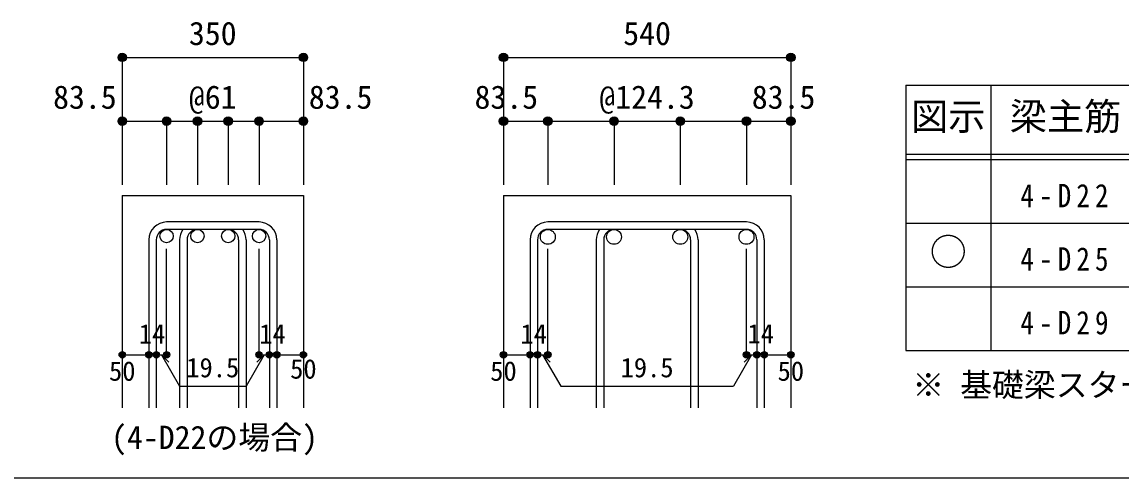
# Model space of a CAD drawing. Units: millimetres at full size, sheet at 1:20; details may follow other scales. Extents: x -3982 to 3969, y -2797 to 2801.
# Drawn here: x -699 to 1370, y 2 to 861 of the extents above; entities that cross this region are included whole.
import ezdxf
from ezdxf.enums import TextEntityAlignment as Align

# ---------------------------------------------------------------- set-up
doc = ezdxf.new("R2010")
doc.units = ezdxf.units.MM
doc.header["$LTSCALE"] = 20
doc.header["$PDMODE"] = 32
doc.header["$PDSIZE"] = 12
for name, color, linetype in [('6-1_躯体線', 2, 'Continuous'), ('6-5_梁主筋', 7, 'Continuous'), ('6-6_S.T.P.', 7, 'Continuous'), ('6-7_文字', 7, 'Continuous'), ('6-D_寸法', 4, 'Continuous'), ('6-E_枠', 7, 'Continuous'), ('F-0_枠', 6, 'Continuous')]:
    doc.layers.add(name, color=color, linetype=linetype)
doc.styles.add('ＭＳ ゴシック', font='')
doc.styles.get('ＭＳ ゴシック').set_extended_font_data('MS Gothic')

msp = doc.modelspace()

# ---------------------------------------------------------------- linework, layer by layer
at = {"layer": '6-1_躯体線'}
for p, q in [((-509.87, 534.12), (-509.87, 134.12)), ((-509.87, 534.12), (-168.87, 534.12)), ((-168.87, 534.12), (-168.87, 134.12)), ((207.79, 534.12), (207.79, 134.12)), ((207.79, 534.12), (748.79, 534.12)), ((748.79, 534.12), (748.79, 134.12))]:
    msp.add_line(p, q, dxfattribs=at)
at = {"layer": '6-5_梁主筋', "color": 3}
for centre, radius in [((-426.37, 457.62), 12.5), ((-368.37, 457.62), 12.5), ((-310.37, 457.62), 12.5), ((-252.37, 457.62), 12.5), ((291.29, 456.12), 14), ((415.96, 456.12), 14), ((540.62, 456.12), 14), ((665.29, 456.12), 14)]:
    msp.add_circle(centre, radius, dxfattribs=at)
at = {"layer": '6-6_S.T.P.'}
for p, q in [((-252.37, 484.12), (-426.37, 484.12)), ((665.29, 484.12), (291.29, 484.12)), ((-252.37, 470.12), (-426.37, 470.12)), ((665.29, 470.12), (291.29, 470.12)), ((-459.87, 450.62), (-459.87, 134.12)), ((-445.87, 450.62), (-445.87, 134.12)), ((-401.87, 450.62), (-401.87, 134.12)), ((-387.87, 450.62), (-387.87, 134.12)), ((-290.87, 450.62), (-290.87, 134.12)), ((-276.87, 450.62), (-276.87, 134.12)), ((-232.87, 450.62), (-232.87, 134.12)), ((-218.87, 450.62), (-218.87, 134.12)), ((257.79, 450.62), (257.79, 134.12)), ((271.79, 450.62), (271.79, 134.12)), ((382.46, 450.62), (382.46, 134.12)), ((396.46, 450.62), (396.46, 134.12)), ((560.12, 450.62), (560.12, 134.12)), ((574.12, 450.62), (574.12, 134.12)), ((684.79, 450.62), (684.79, 134.12)), ((698.79, 450.62), (698.79, 134.12))]:
    msp.add_line(p, q, dxfattribs=at)
for centre, radius, start, end in [((-426.37, 450.62), 33.5, 90, 180), ((-252.37, 450.62), 33.5, 0, 90), ((291.29, 450.62), 33.5, 90, 180), ((665.29, 450.62), 33.5, 0, 90), ((-426.37, 450.62), 19.5, 90, 180), ((-368.37, 450.62), 33.5, 144.40235, 180), ((-368.37, 450.62), 19.5, 90, 180), ((-310.37, 450.62), 19.5, 0, 90), ((-310.37, 450.62), 33.5, 0, 35.59765), ((-252.37, 450.62), 19.5, 0, 90), ((291.29, 450.62), 19.5, 90, 180), ((415.96, 450.62), 33.5, 144.40235, 180), ((415.96, 450.62), 19.5, 90, 180), ((540.62, 450.62), 19.5, 0, 90), ((540.62, 450.62), 33.5, 0, 35.59765), ((665.29, 450.62), 19.5, 0, 90)]:
    msp.add_arc(centre, radius, start, end, dxfattribs=at)
at = {"layer": '6-D_寸法'}
for p, q in [((-509.87, 794.12), (-509.87, 674.12)), ((-509.87, 794.12), (-168.87, 794.12)), ((-168.87, 794.12), (-168.87, 674.12)), ((207.79, 794.12), (207.79, 674.12)), ((207.79, 794.12), (748.79, 794.12)), ((748.79, 794.12), (748.79, 674.12)), ((-509.87, 674.12), (-426.37, 674.12)), ((-509.87, 674.12), (-509.87, 554.12)), ((-426.37, 674.12), (-426.37, 554.12)), ((-426.37, 674.12), (-368.37, 674.12)), ((-368.37, 674.12), (-368.37, 554.12)), ((-368.37, 674.12), (-310.37, 674.12)), ((-310.37, 674.12), (-310.37, 554.12)), ((-310.37, 674.12), (-252.37, 674.12)), ((-252.37, 674.12), (-252.37, 554.12)), ((-252.37, 674.12), (-168.87, 674.12)), ((-168.87, 674.12), (-168.87, 554.12)), ((207.79, 674.12), (291.29, 674.12)), ((207.79, 674.12), (207.79, 554.12)), ((291.29, 674.12), (291.29, 554.12)), ((415.96, 674.12), (415.96, 554.12)), ((540.62, 674.12), (540.62, 554.12)), ((540.62, 674.12), (665.29, 674.12)), ((665.29, 674.12), (665.29, 554.12)), ((665.29, 674.12), (748.79, 674.12)), ((748.79, 674.12), (748.79, 554.12)), ((-426.37, 234.12), (-426.37, 433.45)), ((-252.37, 234.12), (-252.37, 433.45)), ((291.29, 234.12), (291.29, 433.45)), ((665.29, 234.12), (665.29, 433.45)), ((-509.87, 234.12), (-459.87, 234.12)), ((-459.87, 234.12), (-426.37, 234.12)), ((-436.12, 234.12), (-421.98, 219.98)), ((-436.12, 234.12), (-401.9, 174.85)), ((-242.62, 234.12), (-276.84, 174.85)), ((-242.62, 234.12), (-256.76, 219.98)), ((-252.37, 234.12), (-168.87, 234.12)), ((-232.87, 234.12), (-218.87, 234.12)), ((207.79, 234.12), (257.79, 234.12)), ((257.79, 234.12), (291.29, 234.12)), ((281.54, 234.12), (295.68, 219.98)), ((281.54, 234.12), (315.76, 174.85)), ((675.04, 234.12), (640.82, 174.85)), ((675.04, 234.12), (660.9, 219.98)), ((665.29, 234.12), (748.79, 234.12)), ((684.79, 234.12), (698.79, 234.12)), ((-401.9, 174.85), (-276.84, 174.85)), ((315.76, 174.85), (640.82, 174.85))]:
    msp.add_line(p, q, dxfattribs=at)
msp.add_lwpolyline([(291.29, 674.12), (415.96, 674.12), (540.62, 674.12)], dxfattribs=at)
for centre, radius in [((-509.87, 794.12), 8), ((-509.87, 794.12), 7.2), ((-509.87, 794.12), 6.4), ((-509.87, 794.12), 5.6), ((-509.87, 794.12), 4.8), ((-509.87, 794.12), 4), ((-509.87, 794.12), 3.2), ((-509.87, 794.12), 2.4), ((-509.87, 794.12), 1.6), ((-509.87, 794.12), 0.8), ((-168.87, 794.12), 8), ((-168.87, 794.12), 7.2), ((-168.87, 794.12), 6.4), ((-168.87, 794.12), 5.6), ((-168.87, 794.12), 4.8), ((-168.87, 794.12), 4), ((-168.87, 794.12), 3.2), ((-168.87, 794.12), 2.4), ((-168.87, 794.12), 1.6), ((-168.87, 794.12), 0.8), ((207.79, 794.12), 8), ((207.79, 794.12), 7.2), ((207.79, 794.12), 6.4), ((207.79, 794.12), 5.6), ((207.79, 794.12), 4.8), ((207.79, 794.12), 4), ((207.79, 794.12), 3.2), ((207.79, 794.12), 2.4), ((207.79, 794.12), 1.6), ((207.79, 794.12), 0.8), ((748.79, 794.12), 8), ((748.79, 794.12), 7.2), ((748.79, 794.12), 6.4), ((748.79, 794.12), 5.6), ((748.79, 794.12), 4.8), ((748.79, 794.12), 4), ((748.79, 794.12), 3.2), ((748.79, 794.12), 2.4), ((748.79, 794.12), 1.6), ((748.79, 794.12), 0.8), ((-509.87, 674.12), 8), ((-509.87, 674.12), 7.2), ((-509.87, 674.12), 6.4), ((-509.87, 674.12), 5.6), ((-509.87, 674.12), 4.8), ((-509.87, 674.12), 4), ((-509.87, 674.12), 3.2), ((-509.87, 674.12), 2.4), ((-509.87, 674.12), 1.6), ((-509.87, 674.12), 0.8), ((-426.37, 674.12), 8), ((-426.37, 674.12), 7.2), ((-426.37, 674.12), 6.4), ((-426.37, 674.12), 5.6), ((-426.37, 674.12), 4.8), ((-426.37, 674.12), 4), ((-426.37, 674.12), 3.2), ((-426.37, 674.12), 2.4), ((-426.37, 674.12), 1.6), ((-426.37, 674.12), 0.8), ((-368.37, 674.12), 8), ((-368.37, 674.12), 7.2), ((-368.37, 674.12), 6.4), ((-368.37, 674.12), 5.6), ((-368.37, 674.12), 4.8), ((-368.37, 674.12), 4), ((-368.37, 674.12), 3.2), ((-368.37, 674.12), 2.4), ((-368.37, 674.12), 1.6), ((-368.37, 674.12), 0.8), ((-310.37, 674.12), 8), ((-310.37, 674.12), 7.2), ((-310.37, 674.12), 6.4), ((-310.37, 674.12), 5.6), ((-310.37, 674.12), 4.8), ((-310.37, 674.12), 4), ((-310.37, 674.12), 3.2), ((-310.37, 674.12), 2.4), ((-310.37, 674.12), 1.6), ((-310.37, 674.12), 0.8), ((-252.37, 674.12), 8), ((-252.37, 674.12), 7.2), ((-252.37, 674.12), 6.4), ((-252.37, 674.12), 5.6), ((-252.37, 674.12), 4.8), ((-252.37, 674.12), 4), ((-252.37, 674.12), 3.2), ((-252.37, 674.12), 2.4), ((-252.37, 674.12), 1.6), ((-252.37, 674.12), 0.8), ((-168.87, 674.12), 8), ((-168.87, 674.12), 7.2), ((-168.87, 674.12), 6.4), ((-168.87, 674.12), 5.6), ((-168.87, 674.12), 4.8), ((-168.87, 674.12), 4), ((-168.87, 674.12), 3.2), ((-168.87, 674.12), 2.4), ((-168.87, 674.12), 1.6), ((-168.87, 674.12), 0.8), ((207.79, 674.12), 8), ((207.79, 674.12), 7.2), ((207.79, 674.12), 6.4), ((207.79, 674.12), 5.6), ((207.79, 674.12), 4.8), ((207.79, 674.12), 4), ((207.79, 674.12), 3.2), ((207.79, 674.12), 2.4), ((207.79, 674.12), 1.6), ((207.79, 674.12), 0.8), ((291.29, 674.12), 8), ((291.29, 674.12), 7.2), ((291.29, 674.12), 6.4), ((291.29, 674.12), 5.6), ((291.29, 674.12), 4.8), ((291.29, 674.12), 4), ((291.29, 674.12), 3.2), ((291.29, 674.12), 2.4), ((291.29, 674.12), 1.6), ((291.29, 674.12), 0.8), ((415.96, 674.12), 8), ((415.96, 674.12), 7.2), ((415.96, 674.12), 6.4), ((415.96, 674.12), 5.6), ((415.96, 674.12), 4.8), ((415.96, 674.12), 4), ((415.96, 674.12), 3.2), ((415.96, 674.12), 2.4), ((415.96, 674.12), 1.6), ((415.96, 674.12), 0.8), ((540.62, 674.12), 8), ((540.62, 674.12), 7.2), ((540.62, 674.12), 6.4), ((540.62, 674.12), 5.6), ((540.62, 674.12), 4.8), ((540.62, 674.12), 4), ((540.62, 674.12), 3.2), ((540.62, 674.12), 2.4), ((540.62, 674.12), 1.6), ((540.62, 674.12), 0.8), ((665.29, 674.12), 8), ((665.29, 674.12), 7.2), ((665.29, 674.12), 6.4), ((665.29, 674.12), 5.6), ((665.29, 674.12), 4.8), ((665.29, 674.12), 4), ((665.29, 674.12), 3.2), ((665.29, 674.12), 2.4), ((665.29, 674.12), 1.6), ((665.29, 674.12), 0.8), ((748.79, 674.12), 8), ((748.79, 674.12), 7.2), ((748.79, 674.12), 6.4), ((748.79, 674.12), 5.6), ((748.79, 674.12), 4.8), ((748.79, 674.12), 4), ((748.79, 674.12), 3.2), ((748.79, 674.12), 2.4), ((748.79, 674.12), 1.6), ((748.79, 674.12), 0.8), ((-509.87, 234.12), 4), ((-509.87, 234.12), 3.6), ((-509.87, 234.12), 3.2), ((-509.87, 234.12), 2.8), ((-509.87, 234.12), 2.4), ((-509.87, 234.12), 2), ((-509.87, 234.12), 1.6), ((-509.87, 234.12), 1.2), ((-509.87, 234.12), 0.8), ((-509.87, 234.12), 0.4), ((-459.87, 234.12), 4), ((-459.87, 234.12), 3.6), ((-459.87, 234.12), 3.2), ((-459.87, 234.12), 2.8), ((-459.87, 234.12), 2.4), ((-459.87, 234.12), 2), ((-459.87, 234.12), 1.6), ((-459.87, 234.12), 1.2), ((-459.87, 234.12), 0.8), ((-459.87, 234.12), 0.4), ((-445.87, 234.12), 4), ((-445.87, 234.12), 3.6), ((-445.87, 234.12), 3.2), ((-445.87, 234.12), 2.8), ((-445.87, 234.12), 2.4), ((-445.87, 234.12), 2), ((-445.87, 234.12), 1.6), ((-445.87, 234.12), 1.2), ((-445.87, 234.12), 0.8), ((-445.87, 234.12), 0.4), ((-426.37, 234.12), 4), ((-426.37, 234.12), 3.6), ((-426.37, 234.12), 3.2), ((-426.37, 234.12), 2.8), ((-426.37, 234.12), 2.4), ((-426.37, 234.12), 2), ((-426.37, 234.12), 1.6), ((-426.37, 234.12), 1.2), ((-426.37, 234.12), 0.8), ((-426.37, 234.12), 0.4), ((-252.37, 234.12), 4), ((-252.37, 234.12), 3.6), ((-252.37, 234.12), 3.2), ((-252.37, 234.12), 2.8), ((-252.37, 234.12), 2.4), ((-252.37, 234.12), 2), ((-252.37, 234.12), 1.6), ((-252.37, 234.12), 1.2), ((-252.37, 234.12), 0.8), ((-252.37, 234.12), 0.4), ((-232.87, 234.12), 4), ((-232.87, 234.12), 3.6), ((-232.87, 234.12), 3.2), ((-232.87, 234.12), 2.8), ((-232.87, 234.12), 2.4), ((-232.87, 234.12), 2), ((-232.87, 234.12), 1.6), ((-232.87, 234.12), 1.2), ((-232.87, 234.12), 0.8), ((-232.87, 234.12), 0.4), ((-218.87, 234.12), 4), ((-218.87, 234.12), 3.6), ((-218.87, 234.12), 3.2), ((-218.87, 234.12), 2.8), ((-218.87, 234.12), 2.4), ((-218.87, 234.12), 2), ((-218.87, 234.12), 1.6), ((-218.87, 234.12), 1.2), ((-218.87, 234.12), 0.8), ((-218.87, 234.12), 0.4), ((-168.87, 234.12), 4), ((-168.87, 234.12), 3.6), ((-168.87, 234.12), 3.2), ((-168.87, 234.12), 2.8), ((-168.87, 234.12), 2.4), ((-168.87, 234.12), 2), ((-168.87, 234.12), 1.6), ((-168.87, 234.12), 1.2), ((-168.87, 234.12), 0.8), ((-168.87, 234.12), 0.4), ((207.79, 234.12), 4), ((207.79, 234.12), 3.6), ((207.79, 234.12), 3.2), ((207.79, 234.12), 2.8), ((207.79, 234.12), 2.4), ((207.79, 234.12), 2), ((207.79, 234.12), 1.6), ((207.79, 234.12), 1.2), ((207.79, 234.12), 0.8), ((207.79, 234.12), 0.4), ((257.79, 234.12), 4), ((257.79, 234.12), 3.6), ((257.79, 234.12), 3.2), ((257.79, 234.12), 2.8), ((257.79, 234.12), 2.4), ((257.79, 234.12), 2), ((257.79, 234.12), 1.6), ((257.79, 234.12), 1.2), ((257.79, 234.12), 0.8), ((257.79, 234.12), 0.4), ((271.79, 234.12), 4), ((271.79, 234.12), 3.6), ((271.79, 234.12), 3.2), ((271.79, 234.12), 2.8), ((271.79, 234.12), 2.4), ((271.79, 234.12), 2), ((271.79, 234.12), 1.6), ((271.79, 234.12), 1.2), ((271.79, 234.12), 0.8), ((271.79, 234.12), 0.4), ((291.29, 234.12), 4), ((291.29, 234.12), 3.6), ((291.29, 234.12), 3.2), ((291.29, 234.12), 2.8), ((291.29, 234.12), 2.4), ((291.29, 234.12), 2), ((291.29, 234.12), 1.6), ((291.29, 234.12), 1.2), ((291.29, 234.12), 0.8), ((291.29, 234.12), 0.4), ((665.29, 234.12), 4), ((665.29, 234.12), 3.6), ((665.29, 234.12), 3.2), ((665.29, 234.12), 2.8), ((665.29, 234.12), 2.4), ((665.29, 234.12), 2), ((665.29, 234.12), 1.6), ((665.29, 234.12), 1.2), ((665.29, 234.12), 0.8), ((665.29, 234.12), 0.4), ((684.79, 234.12), 4), ((684.79, 234.12), 3.6), ((684.79, 234.12), 3.2), ((684.79, 234.12), 2.8), ((684.79, 234.12), 2.4), ((684.79, 234.12), 2), ((684.79, 234.12), 1.6), ((684.79, 234.12), 1.2), ((684.79, 234.12), 0.8), ((684.79, 234.12), 0.4), ((698.79, 234.12), 4), ((698.79, 234.12), 3.6), ((698.79, 234.12), 3.2), ((698.79, 234.12), 2.8), ((698.79, 234.12), 2.4), ((698.79, 234.12), 2), ((698.79, 234.12), 1.6), ((698.79, 234.12), 1.2), ((698.79, 234.12), 0.8), ((698.79, 234.12), 0.4), ((748.79, 234.12), 4), ((748.79, 234.12), 3.6), ((748.79, 234.12), 3.2), ((748.79, 234.12), 2.8), ((748.79, 234.12), 2.4), ((748.79, 234.12), 2), ((748.79, 234.12), 1.6), ((748.79, 234.12), 1.2), ((748.79, 234.12), 0.8), ((748.79, 234.12), 0.4)]:
    msp.add_circle(centre, radius, dxfattribs=at)
at = {"layer": '6-D_寸法', "color": 7}
for p in [(-509.87, 794.12), (-168.87, 794.12), (207.79, 794.12), (748.79, 794.12), (-509.87, 674.12), (-426.37, 674.12), (-368.37, 674.12), (-310.37, 674.12), (-252.37, 674.12), (-168.87, 674.12), (207.79, 674.12), (291.29, 674.12), (415.96, 674.12), (540.62, 674.12), (665.29, 674.12), (748.79, 674.12), (-509.87, 234.12), (-459.87, 234.12), (-445.87, 234.12), (-426.37, 234.12), (-252.37, 234.12), (-232.87, 234.12), (-218.87, 234.12), (-168.87, 234.12), (207.79, 234.12), (257.79, 234.12), (271.79, 234.12), (291.29, 234.12), (665.29, 234.12), (684.79, 234.12), (698.79, 234.12), (748.79, 234.12)]:
    msp.add_point(p, dxfattribs=at)
at = {"layer": '6-E_枠', "color": 3}
for p, q in [((965.14, 741.85), (965.14, 241.85)), ((965.14, 741.85), (2406.83, 741.85)), ((965.14, 241.85), (2406.83, 241.85))]:
    msp.add_line(p, q, dxfattribs=at)
at = {"layer": '6-E_枠'}
for p, q in [((1125.14, 741.85), (1125.14, 241.85)), ((965.14, 611.85), (2406.83, 611.85)), ((965.14, 601.85), (2406.83, 601.85)), ((965.14, 481.85), (2406.83, 481.85)), ((965.14, 361.85), (2406.83, 361.85))]:
    msp.add_line(p, q, dxfattribs=at)
at = {"layer": 'F-0_枠', "color": 2}
msp.add_line((2482.4, 1.97), (-3981.92, 1.97), dxfattribs=at)

# ---------------------------------------------------------------- texts
at = {"layer": '6-7_文字', "color": 2, "style": 'ＭＳ ゴシック'}
for s, p in [('図示', (975.14, 641.85)), ('梁主筋', (1160.98, 641.85)), ('○', (1010.14, 386.85))]:
    msp.add_text(s, height=51.32, dxfattribs=at).set_placement(p, align=Align.BOTTOM_LEFT)
at = {"layer": '6-7_文字', "style": 'ＭＳ ゴシック'}
for s, p in [('※ 基礎梁スターラップ     D13 @150', (977.51, 142.13)), ('(4-D22の場合)', (-531, 43.29))]:
    msp.add_text(s, height=43.99, dxfattribs=at).set_placement(p, align=Align.BOTTOM_LEFT)
at = {"layer": '6-7_文字', "char_height": 43.99, "attachment_point": 7, "style": 'ＭＳ ゴシック'}
for s, insert in [('\\T1.38;\\W0.85;4-D22', (1180.98, 511.85)), ('\\T1.38;\\W0.85;4-D25', (1180.98, 391.85)), ('\\T1.38;\\W0.85;4-D29', (1180.98, 271.85))]:
    msp.add_mtext(s, dxfattribs=dict(at, insert=insert))
at = {"layer": '6-D_寸法', "style": 'ＭＳ ゴシック'}
for s, height, p in [('350', 43.99, (-384.37, 804.12)), ('540', 43.99, (433.29, 804.12)), ('83.5', 43.99, (-640.05, 684.12)), ('@61', 43.99, (-384.37, 684.12)), ('83.5', 43.99, (-158.68, 684.12)), ('83.5', 43.99, (153.29, 684.12)), ('@124.3', 43.99, (388.29, 684.12)), ('83.5', 43.99, (675.29, 684.12)), ('14', 36.66, (-478.78, 244.09)), ('14', 36.66, (-252.03, 244.09)), ('14', 36.66, (239.71, 244)), ('14', 36.66, (667.21, 244.31)), ('19.5', 36.66, (-389.37, 180.65)), ('19.5', 36.66, (428.29, 180.65)), ('50', 36.66, (-534.87, 174.12)), ('50', 36.66, (-193.87, 178.12)), ('50', 36.66, (182.79, 174.12)), ('50', 36.66, (723.79, 174.12))]:
    msp.add_text(s, height=height, dxfattribs=at).set_placement(p, align=Align.BOTTOM_LEFT)

doc.saveas('drawing.dxf')
